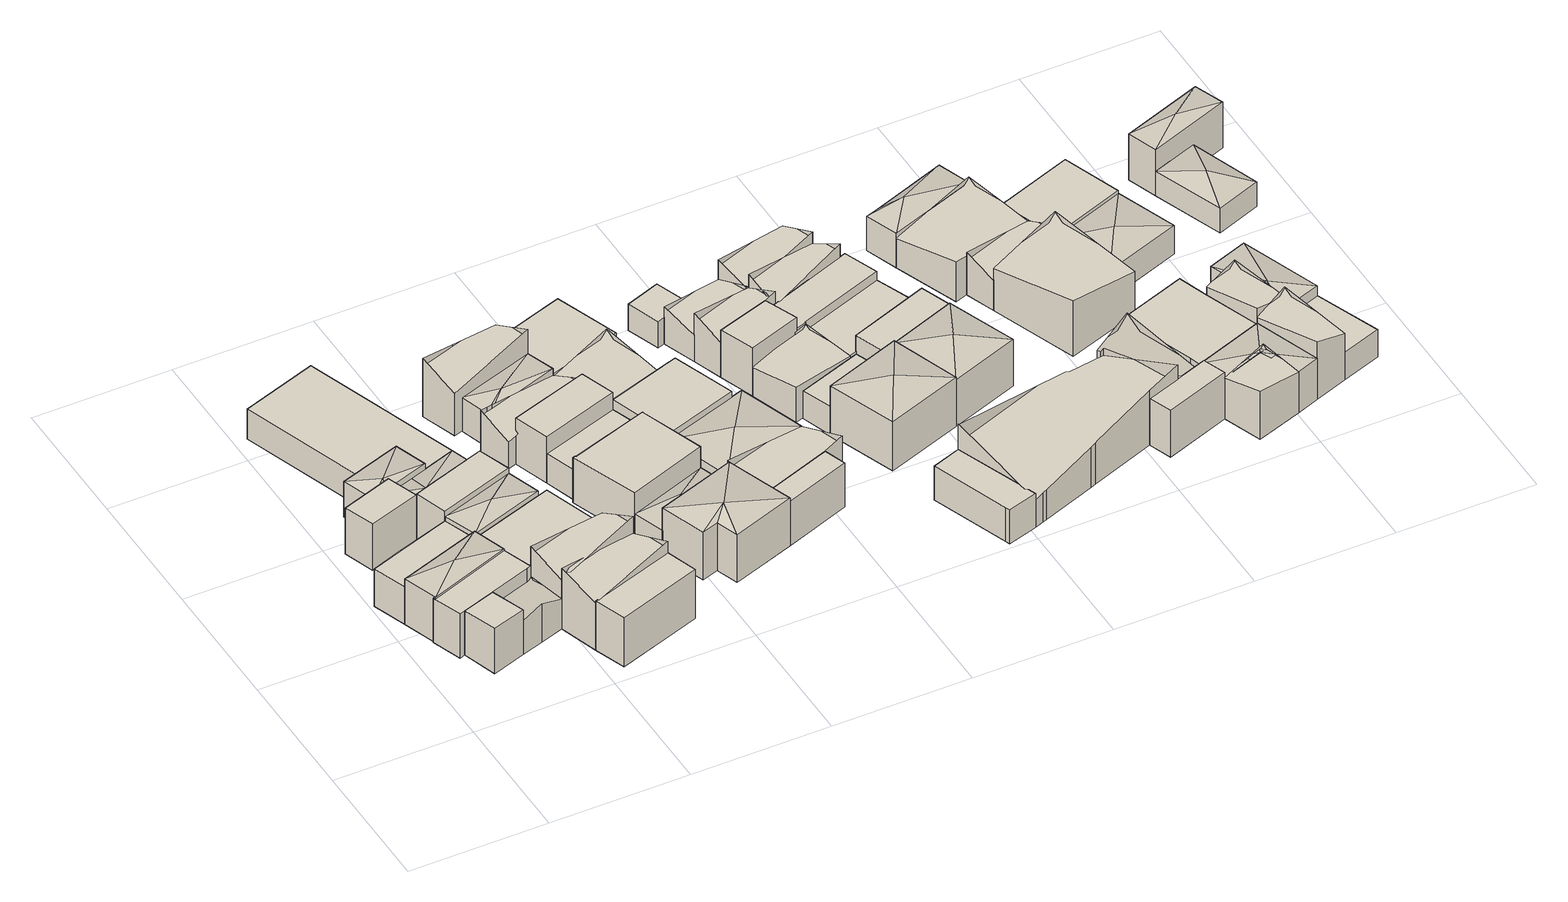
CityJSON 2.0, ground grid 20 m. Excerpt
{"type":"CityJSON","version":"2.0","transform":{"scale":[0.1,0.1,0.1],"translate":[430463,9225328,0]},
"CityObjects":{
"building1":{"type":"Building","attributes":{"Building Type":"Residential","Roof Shape":"shed","Roof Material":"Concrete Glazed Tile","Roof Material Code":1,"Roof Direction":"southwest","Building Height":7.16,"Roof Slope":16.4,"Footprint Area":27.3,"Solar PV Capacity Low":3.42,"Solar PV Capacity High":4.49,"Solar Annual Energy Low":4929,"Solar Annual Energy High":6496,"Suitable PV Area":20.41},"geometry":[{"type":"MultiSurface","lod":"2.2","boundaries":[[[0,1,2,3]],[[3,2,4,5]],[[2,1,6,4]],[[1,0,7,6]],[[0,3,5,7]],[[5,4,6,7]]]}]},
"building2":{"type":"Building","attributes":{"Building Type":"Residential","Roof Shape":"flat","Roof Material":"Concrete Glazed Tile","Roof Material Code":1,"Roof Direction":"southwest","Building Height":6.07,"Roof Slope":10.6,"Footprint Area":65.75,"Solar PV Capacity Low":8.23,"Solar PV Capacity High":10.81,"Solar Annual Energy Low":11871,"Solar Annual Energy High":15645,"Suitable PV Area":49.15},"geometry":[{"type":"MultiSurface","lod":"2.2","boundaries":[[[8,9,10,11,12]],[[12,11,13,14]],[[11,10,15,13]],[[10,9,16,15]],[[9,8,17,16]],[[8,12,14,17]],[[14,13,15,16,17]]]}]},
"building3":{"type":"Building","attributes":{"Building Type":"Residential","Roof Shape":"hip","Roof Material":"Concrete Glazed Tile","Roof Material Code":1,"Roof Direction":"southwest","Building Height":7.41,"Roof Slope":21,"Footprint Area":66.05,"Solar PV Capacity Low":8.27,"Solar PV Capacity High":10.86,"Solar Annual Energy Low":11926,"Solar Annual Energy High":15717,"Suitable PV Area":49.38},"geometry":[{"type":"MultiSurface","lod":"2.2","boundaries":[[[18,12,19,20]],[[20,19,21,22]],[[19,12,23,21]],[[12,18,24,23]],[[18,20,22,24]],[[22,21,25]],[[21,23,25]],[[23,24,25]],[[24,22,25]]]}]},
"building4":{"type":"Building","attributes":{"Building Type":"Residential","Roof Shape":"flat","Roof Material":"Concrete Glazed Tile","Roof Material Code":1,"Roof Direction":"southwest","Building Height":7.21,"Roof Slope":14.5,"Footprint Area":56.94,"Solar PV Capacity Low":7.13,"Solar PV Capacity High":9.36,"Solar Annual Energy Low":10279,"Solar Annual Energy High":13547,"Suitable PV Area":42.56},"geometry":[{"type":"MultiSurface","lod":"2.2","boundaries":[[[20,19,26,27,28,1,0,29,30]],[[30,29,31,32]],[[29,0,7,31]],[[0,1,6,7]],[[1,28,33,6]],[[28,27,34,33]],[[27,26,35,34]],[[26,19,36,35]],[[19,20,37,36]],[[20,30,32,37]],[[32,31,7,6,33,34,35,36,37]]]}]},
"building5":{"type":"Building","attributes":{"Building Type":"Residential","Roof Shape":"shed","Roof Material":"Concrete Glazed Tile","Roof Material Code":1,"Roof Direction":"southwest","Building Height":7.39,"Roof Slope":16.2,"Footprint Area":37.8,"Solar PV Capacity Low":4.73,"Solar PV Capacity High":6.22,"Solar Annual Energy Low":6825,"Solar Annual Energy High":8994,"Suitable PV Area":28.26},"geometry":[{"type":"MultiSurface","lod":"2.2","boundaries":[[[38,39,40,41]],[[41,40,42,43]],[[40,39,44,42]],[[39,38,45,44]],[[38,41,43,45]],[[43,42,44,45]]]}]},
"building6":{"type":"Building","attributes":{"Building Type":"Residential","Roof Shape":"gable","Roof Material":"Concrete Glazed Tile","Roof Material Code":1,"Roof Direction":"southwest","Building Height":4.88,"Roof Slope":26.5,"Footprint Area":36.74,"Solar PV Capacity Low":4.6,"Solar PV Capacity High":6.04,"Solar Annual Energy Low":6634,"Solar Annual Energy High":8743,"Suitable PV Area":27.47},"geometry":[{"type":"MultiSurface","lod":"2.2","boundaries":[[[46,30,0,3,47]],[[47,3,48,49]],[[3,0,50,48]],[[0,30,51,50]],[[30,46,52,51]],[[46,47,49,52]],[[49,48,50,51,52]]]}]},
"building7":{"type":"Building","attributes":{"Building Type":"Residential","Roof Shape":"hip","Roof Material":"Concrete Glazed Tile","Roof Material Code":1,"Roof Direction":"southwest","Building Height":5.84,"Roof Slope":25.1,"Footprint Area":47.34,"Solar PV Capacity Low":5.93,"Solar PV Capacity High":7.79,"Solar Annual Energy Low":8547,"Solar Annual Energy High":11264,"Suitable PV Area":35.39},"geometry":[{"type":"MultiSurface","lod":"2.2","boundaries":[[[53,54,55,56,38,57]],[[57,38,58,59]],[[38,56,60,58]],[[56,55,61,60]],[[55,54,62,61]],[[54,53,63,62]],[[53,57,59,63]],[[59,58,64]],[[58,60,64]],[[60,61,64]],[[61,62,64]],[[62,63,64]],[[63,59,64]]]}]},
"building8":{"type":"Building","attributes":{"Building Type":"Residential","Roof Shape":"flat","Roof Material":"Concrete Glazed Tile","Roof Material Code":1,"Roof Direction":"southwest","Building Height":4.93,"Roof Slope":6.1,"Footprint Area":246.96,"Solar PV Capacity Low":30.92,"Solar PV Capacity High":40.61,"Solar Annual Energy Low":44588,"Solar Annual Energy High":58763,"Suitable PV Area":184.61},"geometry":[{"type":"MultiSurface","lod":"2.2","boundaries":[[[65,66,53,57,67,68]],[[68,67,69,70]],[[67,57,71,69]],[[57,53,72,71]],[[53,66,73,72]],[[66,65,74,73]],[[65,68,70,74]],[[70,69,71,72,73,74]]]}]},
"building9":{"type":"Building","attributes":{"Building Type":"Residential","Roof Shape":"hip","Roof Material":"Concrete Glazed Tile","Roof Material Code":1,"Roof Direction":"southwest","Building Height":4.92,"Roof Slope":24,"Footprint Area":55.15,"Solar PV Capacity Low":6.91,"Solar PV Capacity High":9.07,"Solar Annual Energy Low":9957,"Solar Annual Energy High":13123,"Suitable PV Area":41.23},"geometry":[{"type":"MultiSurface","lod":"2.2","boundaries":[[[75,67,76,38,41,77]],[[77,41,78,79]],[[41,38,80,78]],[[38,76,81,80]],[[76,67,69,81]],[[67,75,82,69]],[[75,77,79,82]],[[79,78,83]],[[78,80,83]],[[80,81,83]],[[81,69,83]],[[69,82,83]],[[82,79,83]]]}]},
"building10":{"type":"Building","attributes":{"Building Type":"Residential","Roof Shape":"flat","Roof Material":"Concrete Glazed Tile","Roof Material Code":1,"Roof Direction":"southwest","Building Height":7.62,"Roof Slope":6.2,"Footprint Area":56.75,"Solar PV Capacity Low":7.11,"Solar PV Capacity High":9.33,"Solar Annual Energy Low":10246,"Solar Annual Energy High":13503,"Suitable PV Area":42.42},"geometry":[{"type":"MultiSurface","lod":"2.2","boundaries":[[[84,75,77,85,9]],[[9,85,86,87]],[[85,77,88,86]],[[77,75,89,88]],[[75,84,90,89]],[[84,9,87,90]],[[87,86,88,89,90]]]}]},
"building11":{"type":"Building","attributes":{"Building Type":"Residential","Roof Shape":"hip","Roof Material":"Concrete Glazed Tile","Roof Material Code":1,"Roof Direction":"southwest","Building Height":6.8,"Roof Slope":29.4,"Footprint Area":59.18,"Solar PV Capacity Low":7.41,"Solar PV Capacity High":9.73,"Solar Annual Energy Low":10684,"Solar Annual Energy High":14081,"Suitable PV Area":44.24},"geometry":[{"type":"MultiSurface","lod":"2.2","boundaries":[[[84,9,8,91]],[[91,8,92,93]],[[8,9,94,92]],[[9,84,95,94]],[[84,91,93,95]],[[93,92,96]],[[92,94,96]],[[94,95,96]],[[95,93,96]]]}]},
"building12":{"type":"Building","attributes":{"Building Type":"Residential","Roof Shape":"flat","Roof Material":"Concrete Glazed Tile","Roof Material Code":1,"Roof Direction":"southwest","Building Height":6.24,"Roof Slope":14.8,"Footprint Area":124.22,"Solar PV Capacity Low":15.55,"Solar PV Capacity High":20.43,"Solar Annual Energy Low":22427,"Solar Annual Energy High":29557,"Suitable PV Area":92.85},"geometry":[{"type":"MultiSurface","lod":"2.2","boundaries":[[[97,18,30,98]],[[98,30,99,100]],[[30,18,101,99]],[[18,97,102,101]],[[97,98,100,102]],[[100,99,101,102]]]}]},
"building13":{"type":"Building","attributes":{"Building Type":"Residential","Roof Shape":"gable","Roof Material":"Concrete Glazed Tile","Roof Material Code":1,"Roof Direction":"southwest","Building Height":7.96,"Roof Slope":33.3,"Footprint Area":69,"Solar PV Capacity Low":8.64,"Solar PV Capacity High":11.35,"Solar Annual Energy Low":12458,"Solar Annual Energy High":16419,"Suitable PV Area":51.58},"geometry":[{"type":"MultiSurface","lod":"2.2","boundaries":[[[98,30,46,103]],[[103,46,104,105]],[[46,30,106,104]],[[30,98,107,106]],[[98,103,105,107]],[[105,104,106,107]]]}]},
"building14":{"type":"Building","attributes":{"Building Type":"Residential","Roof Shape":"gable","Roof Material":"Concrete Glazed Tile","Roof Material Code":1,"Roof Direction":"southwest","Building Height":7.67,"Roof Slope":30,"Footprint Area":77.32,"Solar PV Capacity Low":9.68,"Solar PV Capacity High":12.72,"Solar Annual Energy Low":13960,"Solar Annual Energy High":18399,"Suitable PV Area":57.8},"geometry":[{"type":"MultiSurface","lod":"2.2","boundaries":[[[108,109,103,46]],[[46,103,110,111]],[[103,109,112,110]],[[109,108,113,112]],[[108,46,111,113]],[[111,110,112,113]]]}]},
"building15":{"type":"Building","attributes":{"Building Type":"Residential","Roof Shape":"flat","Roof Material":"Concrete Glazed Tile","Roof Material Code":1,"Roof Direction":"southwest","Building Height":7.97,"Roof Slope":12.8,"Footprint Area":62.21,"Solar PV Capacity Low":7.79,"Solar PV Capacity High":10.23,"Solar Annual Energy Low":11232,"Solar Annual Energy High":14803,"Suitable PV Area":46.5},"geometry":[{"type":"MultiSurface","lod":"2.2","boundaries":[[[109,108,114,115]],[[115,114,116,117]],[[114,108,118,116]],[[108,109,119,118]],[[109,115,117,119]],[[117,116,118,119]]]}]},
"building16":{"type":"Building","attributes":{"Building Type":"Residential","Roof Shape":"gable","Roof Material":"Concrete Glazed Tile","Roof Material Code":1,"Roof Direction":"southwest","Building Height":6.94,"Roof Slope":33.8,"Footprint Area":73.12,"Solar PV Capacity Low":9.16,"Solar PV Capacity High":12.03,"Solar Annual Energy Low":13202,"Solar Annual Energy High":17399,"Suitable PV Area":54.66},"geometry":[{"type":"MultiSurface","lod":"2.2","boundaries":[[[120,121,122,123,124]],[[124,123,125,126]],[[123,122,127,125]],[[122,121,128,127]],[[121,120,129,128]],[[120,124,126,129]],[[126,125,127,128,129]]]}]},
"building17":{"type":"Building","attributes":{"Building Type":"Residential","Roof Shape":"gable","Roof Material":"Concrete Glazed Tile","Roof Material Code":1,"Roof Direction":"southwest","Building Height":4.44,"Roof Slope":31.2,"Footprint Area":64.59,"Solar PV Capacity Low":8.09,"Solar PV Capacity High":10.62,"Solar Annual Energy Low":11662,"Solar Annual Energy High":15369,"Suitable PV Area":48.28},"geometry":[{"type":"MultiSurface","lod":"2.2","boundaries":[[[130,131,132,133,134,135]],[[135,134,136,137]],[[134,133,138,136]],[[133,132,139,138]],[[132,131,140,139]],[[131,130,141,140]],[[130,135,137,141]],[[137,136,138,139,140,141]]]}]},
"building18":{"type":"Building","attributes":{"Building Type":"Residential","Roof Shape":"hip","Roof Material":"Concrete Glazed Tile","Roof Material Code":1,"Roof Direction":"southwest","Building Height":5.54,"Roof Slope":21.7,"Footprint Area":52.37,"Solar PV Capacity Low":6.56,"Solar PV Capacity High":8.61,"Solar Annual Energy Low":9454,"Solar Annual Energy High":12460,"Suitable PV Area":39.14},"geometry":[{"type":"MultiSurface","lod":"2.2","boundaries":[[[130,120,142,132,131]],[[131,132,143,144]],[[132,142,145,143]],[[142,120,146,145]],[[120,130,147,146]],[[130,131,144,147]],[[144,143,148]],[[143,145,148]],[[145,146,148]],[[146,147,148]],[[147,144,148]]]}]},
"building19":{"type":"Building","attributes":{"Building Type":"Residential","Roof Shape":"flat","Roof Material":"Concrete Glazed Tile","Roof Material Code":1,"Roof Direction":"southwest","Building Height":7.5,"Roof Slope":14.6,"Footprint Area":64.14,"Solar PV Capacity Low":8.03,"Solar PV Capacity High":10.55,"Solar Annual Energy Low":11579,"Solar Annual Energy High":15261,"Suitable PV Area":47.94},"geometry":[{"type":"MultiSurface","lod":"2.2","boundaries":[[[135,149,150,151]],[[151,150,152,153]],[[150,149,154,152]],[[149,135,155,154]],[[135,151,153,155]],[[153,152,154,155]]]}]},
"building20":{"type":"Building","attributes":{"Building Type":"Residential","Roof Shape":"shed","Roof Material":"Concrete Glazed Tile","Roof Material Code":1,"Roof Direction":"southwest","Building Height":7.3,"Roof Slope":10.1,"Footprint Area":126.06,"Solar PV Capacity Low":15.78,"Solar PV Capacity High":20.73,"Solar Annual Energy Low":22760,"Solar Annual Energy High":29995,"Suitable PV Area":94.23},"geometry":[{"type":"MultiSurface","lod":"2.2","boundaries":[[[156,157,158,159,160,161,162]],[[162,161,163,164]],[[161,160,165,163]],[[160,159,166,165]],[[159,158,167,166]],[[158,157,168,167]],[[157,156,169,168]],[[156,162,164,169]],[[164,163,165,166,167,168,169]]]}]},
"building21":{"type":"Building","attributes":{"Building Type":"Residential","Roof Shape":"shed","Roof Material":"Concrete Glazed Tile","Roof Material Code":1,"Roof Direction":"southwest","Building Height":4.68,"Roof Slope":11.5,"Footprint Area":61.66,"Solar PV Capacity Low":7.72,"Solar PV Capacity High":10.14,"Solar Annual Energy Low":11132,"Solar Annual Energy High":14671,"Suitable PV Area":46.09},"geometry":[{"type":"MultiSurface","lod":"2.2","boundaries":[[[151,150,160,159]],[[159,160,170,171]],[[160,150,172,170]],[[150,151,173,172]],[[151,159,171,173]],[[171,170,172,173]]]}]},
"building22":{"type":"Building","attributes":{"Building Type":"Residential","Roof Shape":"hip","Roof Material":"Concrete Glazed Tile","Roof Material Code":1,"Roof Direction":"southwest","Building Height":4.15,"Roof Slope":24.7,"Footprint Area":58.76,"Solar PV Capacity Low":7.36,"Solar PV Capacity High":9.66,"Solar Annual Energy Low":10609,"Solar Annual Energy High":13982,"Suitable PV Area":43.92},"geometry":[{"type":"MultiSurface","lod":"2.2","boundaries":[[[157,156,174,175]],[[175,174,176,177]],[[174,156,178,176]],[[156,157,179,178]],[[157,175,177,179]],[[177,176,180]],[[176,178,180]],[[178,179,180]],[[179,177,180]]]}]},
"building23":{"type":"Building","attributes":{"Building Type":"Residential","Roof Shape":"hip","Roof Material":"Concrete Glazed Tile","Roof Material Code":1,"Roof Direction":"southwest","Building Height":7.79,"Roof Slope":27,"Footprint Area":118.81,"Solar PV Capacity Low":14.88,"Solar PV Capacity High":19.54,"Solar Annual Energy Low":21450,"Solar Annual Energy High":28269,"Suitable PV Area":88.81},"geometry":[{"type":"MultiSurface","lod":"2.2","boundaries":[[[175,174,181,182,183,184]],[[184,183,185,186]],[[183,182,187,185]],[[182,181,188,187]],[[181,174,189,188]],[[174,175,190,189]],[[175,184,186,190]],[[186,185,191]],[[185,187,191]],[[187,188,191]],[[188,189,191]],[[189,190,191]],[[190,186,191]]]}]},
"building24":{"type":"Building","attributes":{"Building Type":"Residential","Roof Shape":"gable","Roof Material":"Concrete Glazed Tile","Roof Material Code":1,"Roof Direction":"southwest","Building Height":4.11,"Roof Slope":34.5,"Footprint Area":98.77,"Solar PV Capacity Low":12.37,"Solar PV Capacity High":16.24,"Solar Annual Energy Low":17833,"Solar Annual Energy High":23502,"Suitable PV Area":73.83},"geometry":[{"type":"MultiSurface","lod":"2.2","boundaries":[[[192,130,151,193]],[[193,151,194,195]],[[151,130,196,194]],[[130,192,197,196]],[[192,193,195,197]],[[195,194,196,197]]]}]},
"building25":{"type":"Building","attributes":{"Building Type":"Residential","Roof Shape":"shed","Roof Material":"Concrete Glazed Tile","Roof Material Code":1,"Roof Direction":"southwest","Building Height":4.29,"Roof Slope":13.7,"Footprint Area":112.34,"Solar PV Capacity Low":14.07,"Solar PV Capacity High":18.47,"Solar Annual Energy Low":20282,"Solar Annual Energy High":26730,"Suitable PV Area":83.97},"geometry":[{"type":"MultiSurface","lod":"2.2","boundaries":[[[198,121,130,199]],[[199,130,200,201]],[[130,121,202,200]],[[121,198,203,202]],[[198,199,201,203]],[[201,200,202,203]]]}]},
"building26":{"type":"Building","attributes":{"Building Type":"Residential","Roof Shape":"flat","Roof Material":"Concrete Glazed Tile","Roof Material Code":1,"Roof Direction":"southwest","Building Height":6.25,"Roof Slope":12.5,"Footprint Area":109.88,"Solar PV Capacity Low":13.76,"Solar PV Capacity High":18.07,"Solar Annual Energy Low":19837,"Solar Annual Energy High":26144,"Suitable PV Area":82.13},"geometry":[{"type":"MultiSurface","lod":"2.2","boundaries":[[[204,205,193,151,159,158,206]],[[206,158,207,208]],[[158,159,209,207]],[[159,151,210,209]],[[151,193,211,210]],[[193,205,212,211]],[[205,204,213,212]],[[204,206,208,213]],[[208,207,209,210,211,212,213]]]}]},
"building27":{"type":"Building","attributes":{"Building Type":"Residential","Roof Shape":"flat","Roof Material":"Concrete Glazed Tile","Roof Material Code":1,"Roof Direction":"southwest","Building Height":7.21,"Roof Slope":7.3,"Footprint Area":34.35,"Solar PV Capacity Low":4.3,"Solar PV Capacity High":5.65,"Solar Annual Energy Low":6201,"Solar Annual Energy High":8173,"Suitable PV Area":25.68},"geometry":[{"type":"MultiSurface","lod":"2.2","boundaries":[[[214,215,184,216]],[[216,184,217,218]],[[184,215,219,217]],[[215,214,220,219]],[[214,216,218,220]],[[218,217,219,220]]]}]},
"building28":{"type":"Building","attributes":{"Building Type":"Residential","Roof Shape":"hip","Roof Material":"Clay Tile Shingle","Roof Material Code":3,"Roof Direction":"southwest","Building Height":5.36,"Roof Slope":21,"Footprint Area":136.58,"Solar PV Capacity Low":17.1,"Solar PV Capacity High":22.46,"Solar Annual Energy Low":24658,"Solar Annual Energy High":32497,"Suitable PV Area":102.09},"geometry":[{"type":"MultiSurface","lod":"2.2","boundaries":[[[221,206,222,223]],[[223,222,224,225]],[[222,206,226,224]],[[206,221,227,226]],[[221,223,225,227]],[[225,224,228]],[[224,226,228]],[[226,227,228]],[[227,225,228]]]}]},
"building29":{"type":"Building","attributes":{"Building Type":"Residential","Roof Shape":"gable","Roof Material":"Concrete Glazed Tile","Roof Material Code":1,"Roof Direction":"southwest","Building Height":5.35,"Roof Slope":34.1,"Footprint Area":93.32,"Solar PV Capacity Low":11.68,"Solar PV Capacity High":15.35,"Solar Annual Energy Low":16848,"Solar Annual Energy High":22204,"Suitable PV Area":69.75},"geometry":[{"type":"MultiSurface","lod":"2.2","boundaries":[[[223,222,229,230]],[[230,229,231,232]],[[229,222,233,231]],[[222,223,234,233]],[[223,230,232,234]],[[232,231,233,234]]]}]},
"building30":{"type":"Building","attributes":{"Building Type":"Residential","Roof Shape":"flat","Roof Material":"Concrete Glazed Tile","Roof Material Code":1,"Roof Direction":"southwest","Building Height":4.28,"Roof Slope":8,"Footprint Area":27.09,"Solar PV Capacity Low":3.39,"Solar PV Capacity High":4.46,"Solar Annual Energy Low":4891,"Solar Annual Energy High":6446,"Suitable PV Area":20.25},"geometry":[{"type":"MultiSurface","lod":"2.2","boundaries":[[[235,236,237,238,239]],[[239,238,240,241]],[[238,237,242,240]],[[237,236,243,242]],[[236,235,244,243]],[[235,239,241,244]],[[241,240,242,243,244]]]}]},
"building31":{"type":"Building","attributes":{"Building Type":"Residential","Roof Shape":"shed","Roof Material":"Concrete Glazed Tile","Roof Material Code":1,"Roof Direction":"southwest","Building Height":7.62,"Roof Slope":18.6,"Footprint Area":43.68,"Solar PV Capacity Low":5.47,"Solar PV Capacity High":7.18,"Solar Annual Energy Low":7887,"Solar Annual Energy High":10394,"Suitable PV Area":32.65},"geometry":[{"type":"MultiSurface","lod":"2.2","boundaries":[[[245,246,247,248]],[[248,247,249,250]],[[247,246,251,249]],[[246,245,252,251]],[[245,248,250,252]],[[250,249,251,252]]]}]},
"building32":{"type":"Building","attributes":{"Building Type":"Residential","Roof Shape":"gable","Roof Material":"Concrete Glazed Tile","Roof Material Code":1,"Roof Direction":"southwest","Building Height":4.31,"Roof Slope":29.2,"Footprint Area":51.23,"Solar PV Capacity Low":6.41,"Solar PV Capacity High":8.43,"Solar Annual Energy Low":9250,"Solar Annual Energy High":12191,"Suitable PV Area":38.3},"geometry":[{"type":"MultiSurface","lod":"2.2","boundaries":[[[253,254,238,255]],[[255,238,256,257]],[[238,254,258,256]],[[254,253,259,258]],[[253,255,257,259]],[[257,256,258,259]]]}]},
"building33":{"type":"Building","attributes":{"Building Type":"Residential","Roof Shape":"flat","Roof Material":"Concrete Glazed Tile","Roof Material Code":1,"Roof Direction":"southwest","Building Height":5.51,"Roof Slope":12.6,"Footprint Area":58.36,"Solar PV Capacity Low":7.31,"Solar PV Capacity High":9.6,"Solar Annual Energy Low":10536,"Solar Annual Energy High":13886,"Suitable PV Area":43.62},"geometry":[{"type":"MultiSurface","lod":"2.2","boundaries":[[[260,261,262,263,264]],[[264,263,265,266]],[[263,262,267,265]],[[262,261,268,267]],[[261,260,269,268]],[[260,264,266,269]],[[266,265,267,268,269]]]}]},
"building34":{"type":"Building","attributes":{"Building Type":"Residential","Roof Shape":"gable","Roof Material":"Concrete Glazed Tile","Roof Material Code":1,"Roof Direction":"southwest","Building Height":5.71,"Roof Slope":34.1,"Footprint Area":46.21,"Solar PV Capacity Low":5.79,"Solar PV Capacity High":7.6,"Solar Annual Energy Low":8342,"Solar Annual Energy High":10994,"Suitable PV Area":34.54},"geometry":[{"type":"MultiSurface","lod":"2.2","boundaries":[[[270,271,253,255,247]],[[247,255,272,273]],[[255,253,274,272]],[[253,271,275,274]],[[271,276,275]],[[271,270,277,276]],[[270,247,273,277]],[[273,272,274,275,276,277]]]}]},
"building35":{"type":"Building","attributes":{"Building Type":"Residential","Roof Shape":"gable","Roof Material":"Concrete Glazed Tile","Roof Material Code":1,"Roof Direction":"southwest","Building Height":4.69,"Roof Slope":27.9,"Footprint Area":73.91,"Solar PV Capacity Low":9.25,"Solar PV Capacity High":12.15,"Solar Annual Energy Low":13344,"Solar Annual Energy High":17587,"Suitable PV Area":55.25},"geometry":[{"type":"MultiSurface","lod":"2.2","boundaries":[[[278,279,248,280]],[[280,248,281,282]],[[248,279,283,281]],[[279,278,284,283]],[[278,280,282,284]],[[282,281,283,284]]]}]},
"building36":{"type":"Building","attributes":{"Building Type":"Residential","Roof Shape":"shed","Roof Material":"Concrete Glazed Tile","Roof Material Code":1,"Roof Direction":"southwest","Building Height":4.44,"Roof Slope":12,"Footprint Area":46.03,"Solar PV Capacity Low":5.76,"Solar PV Capacity High":7.57,"Solar Annual Energy Low":8310,"Solar Annual Energy High":10952,"Suitable PV Area":34.4},"geometry":[{"type":"MultiSurface","lod":"2.2","boundaries":[[[285,286,287,288]],[[288,287,289,290]],[[287,286,291,289]],[[286,285,292,291]],[[285,288,290,292]],[[290,289,291,292]]]}]},
"building37":{"type":"Building","attributes":{"Building Type":"Residential","Roof Shape":"hip","Roof Material":"Concrete Glazed Tile","Roof Material Code":1,"Roof Direction":"southwest","Building Height":8,"Roof Slope":21.1,"Footprint Area":125.15,"Solar PV Capacity Low":15.67,"Solar PV Capacity High":20.58,"Solar Annual Energy Low":22595,"Solar Annual Energy High":29778,"Suitable PV Area":93.55},"geometry":[{"type":"MultiSurface","lod":"2.2","boundaries":[[[293,288,294,295]],[[295,294,296,297]],[[294,288,298,296]],[[288,293,299,298]],[[293,295,297,299]],[[297,296,300]],[[296,298,300]],[[298,299,300]],[[299,297,300]]]}]},
"building38":{"type":"Building","attributes":{"Building Type":"Residential","Roof Shape":"gable","Roof Material":"Concrete Glazed Tile","Roof Material Code":1,"Roof Direction":"southwest","Building Height":5.54,"Roof Slope":26.1,"Footprint Area":61.79,"Solar PV Capacity Low":7.74,"Solar PV Capacity High":10.16,"Solar Annual Energy Low":11155,"Solar Annual Energy High":14702,"Suitable PV Area":46.19},"geometry":[{"type":"MultiSurface","lod":"2.2","boundaries":[[[301,302,303,253]],[[253,303,304,305]],[[303,302,306,304]],[[302,301,307,306]],[[301,253,305,307]],[[305,304,306,307]]]}]},
"building39":{"type":"Building","attributes":{"Building Type":"Residential","Roof Shape":"shed","Roof Material":"Concrete Glazed Tile","Roof Material Code":1,"Roof Direction":"southwest","Building Height":5.78,"Roof Slope":11.1,"Footprint Area":80.4,"Solar PV Capacity Low":10.07,"Solar PV Capacity High":13.22,"Solar Annual Energy Low":14516,"Solar Annual Energy High":19131,"Suitable PV Area":60.1},"geometry":[{"type":"MultiSurface","lod":"2.2","boundaries":[[[279,308,309,310,246,245]],[[245,246,311,312]],[[246,310,313,311]],[[310,309,314,313]],[[309,308,315,314]],[[308,279,316,315]],[[279,245,312,316]],[[312,311,313,314,315,316]]]}]},
"building40":{"type":"Building","attributes":{"Building Type":"Residential","Roof Shape":"gable","Roof Material":"Concrete Glazed Tile","Roof Material Code":1,"Roof Direction":"southwest","Building Height":5.53,"Roof Slope":33.5,"Footprint Area":54.97,"Solar PV Capacity Low":6.88,"Solar PV Capacity High":9.04,"Solar Annual Energy Low":9925,"Solar Annual Energy High":13080,"Suitable PV Area":41.09},"geometry":[{"type":"MultiSurface","lod":"2.2","boundaries":[[[317,301,271,270]],[[270,271,318,319]],[[271,301,320,318]],[[301,317,321,320]],[[317,270,319,321]],[[319,318,320,321]]]}]},
"building41":{"type":"Building","attributes":{"Building Type":"Residential","Roof Shape":"shed","Roof Material":"Asbestos Sheet","Roof Material Code":4,"Roof Direction":"southwest","Building Height":4.53,"Roof Slope":14.7,"Footprint Area":102.4,"Solar PV Capacity Low":12.82,"Solar PV Capacity High":16.84,"Solar Annual Energy Low":18488,"Solar Annual Energy High":24365,"Suitable PV Area":76.54},"geometry":[{"type":"MultiSurface","lod":"2.2","boundaries":[[[286,322,323,309,308,278]],[[278,308,324,325]],[[308,309,326,324]],[[309,323,327,326]],[[323,322,328,327]],[[322,286,329,328]],[[286,278,325,329]],[[325,324,326,327,328,329]]]}]},
"building42":{"type":"Building","attributes":{"Building Type":"Residential","Roof Shape":"flat","Roof Material":"Clay Tile Shingle","Roof Material Code":3,"Roof Direction":"southwest","Building Height":7.41,"Roof Slope":12.3,"Footprint Area":58.23,"Solar PV Capacity Low":7.29,"Solar PV Capacity High":9.58,"Solar Annual Energy Low":10514,"Solar Annual Energy High":13856,"Suitable PV Area":43.53},"geometry":[{"type":"MultiSurface","lod":"2.2","boundaries":[[[330,323,322,285]],[[285,322,331,332]],[[322,323,333,331]],[[323,330,334,333]],[[330,285,332,334]],[[332,331,333,334]]]}]},
"building43":{"type":"Building","attributes":{"Building Type":"Residential","Roof Shape":"hip","Roof Material":"Concrete Glazed Tile","Roof Material Code":1,"Roof Direction":"southwest","Building Height":7.62,"Roof Slope":21.8,"Footprint Area":111.92,"Solar PV Capacity Low":14.01,"Solar PV Capacity High":18.41,"Solar Annual Energy Low":20207,"Solar Annual Energy High":26631,"Suitable PV Area":83.66},"geometry":[{"type":"MultiSurface","lod":"2.2","boundaries":[[[330,293,295,335]],[[335,295,336,337]],[[295,293,338,336]],[[293,330,339,338]],[[330,335,337,339]],[[337,336,340]],[[336,338,340]],[[338,339,340]],[[339,337,340]]]}]},
"building44":{"type":"Building","attributes":{"Building Type":"Residential","Roof Shape":"gable","Roof Material":"Concrete Glazed Tile","Roof Material Code":1,"Roof Direction":"southwest","Building Height":4.49,"Roof Slope":33.3,"Footprint Area":342.04,"Solar PV Capacity Low":42.83,"Solar PV Capacity High":56.25,"Solar Annual Energy Low":61754,"Solar Annual Energy High":81386,"Suitable PV Area":255.68},"geometry":[{"type":"MultiSurface","lod":"2.2","boundaries":[[[341,342,343,261,260,344,345,346,347,348,349]],[[349,348,350,351]],[[348,347,352,350]],[[347,346,353,352]],[[346,345,354,353]],[[345,344,355,354]],[[344,260,356,355]],[[260,261,357,356]],[[261,358,357]],[[261,343,359,358]],[[343,342,360,359]],[[342,341,361,360]],[[341,349,351,361]],[[351,350,352,353,354,355,356,357,358,359,360,361]]]}]},
"building45":{"type":"Building","attributes":{"Building Type":"Residential","Roof Shape":"flat","Roof Material":"Concrete Glazed Tile","Roof Material Code":1,"Roof Direction":"southwest","Building Height":7.61,"Roof Slope":8.9,"Footprint Area":35.24,"Solar PV Capacity Low":4.41,"Solar PV Capacity High":5.8,"Solar Annual Energy Low":6362,"Solar Annual Energy High":8385,"Suitable PV Area":26.34},"geometry":[{"type":"MultiSurface","lod":"2.2","boundaries":[[[348,362,363,364]],[[364,363,365,366]],[[363,362,367,365]],[[362,348,368,367]],[[348,364,366,368]],[[366,365,367,368]]]}]},
"building46":{"type":"Building","attributes":{"Building Type":"Residential","Roof Shape":"gable","Roof Material":"Concrete Glazed Tile","Roof Material Code":1,"Roof Direction":"southwest","Building Height":5.32,"Roof Slope":33.4,"Footprint Area":65.85,"Solar PV Capacity Low":8.24,"Solar PV Capacity High":10.83,"Solar Annual Energy Low":11889,"Solar Annual Energy High":15668,"Suitable PV Area":49.22},"geometry":[{"type":"MultiSurface","lod":"2.2","boundaries":[[[369,370,341,349,364,371]],[[371,364,372,373]],[[364,349,374,372]],[[349,341,375,374]],[[341,370,376,375]],[[370,369,377,376]],[[369,371,373,377]],[[373,372,374,375,376,377]]]}]},
"building47":{"type":"Building","attributes":{"Building Type":"Residential","Roof Shape":"hip","Roof Material":"Concrete Glazed Tile","Roof Material Code":1,"Roof Direction":"southwest","Building Height":5.59,"Roof Slope":28.1,"Footprint Area":67.11,"Solar PV Capacity Low":8.4,"Solar PV Capacity High":11.04,"Solar Annual Energy Low":12116,"Solar Annual Energy High":15968,"Suitable PV Area":50.16},"geometry":[{"type":"MultiSurface","lod":"2.2","boundaries":[[[378,379,380,381,382]],[[382,381,383,384]],[[381,380,385,383]],[[380,379,386,385]],[[379,378,387,386]],[[378,382,384,387]],[[384,383,388]],[[383,385,388]],[[385,386,388]],[[386,387,388]],[[387,384,388]]]}]},
"building48":{"type":"Building","attributes":{"Building Type":"Residential","Roof Shape":"gable","Roof Material":"Concrete Glazed Tile","Roof Material Code":1,"Roof Direction":"southwest","Building Height":4.79,"Roof Slope":32.9,"Footprint Area":134.65,"Solar PV Capacity Low":16.86,"Solar PV Capacity High":22.14,"Solar Annual Energy Low":24310,"Solar Annual Energy High":32038,"Suitable PV Area":100.65},"geometry":[{"type":"MultiSurface","lod":"2.2","boundaries":[[[389,390,378,382,391]],[[391,382,392,393]],[[382,378,394,392]],[[378,390,395,394]],[[390,389,396,395]],[[389,391,393,396]],[[393,392,394,395,396]]]}]},
"building49":{"type":"Building","attributes":{"Building Type":"Residential","Roof Shape":"gable","Roof Material":"Concrete Glazed Tile","Roof Material Code":1,"Roof Direction":"southwest","Building Height":4.95,"Roof Slope":29.1,"Footprint Area":52.58,"Solar PV Capacity Low":6.58,"Solar PV Capacity High":8.65,"Solar Annual Energy Low":9492,"Solar Annual Energy High":12510,"Suitable PV Area":39.3},"geometry":[{"type":"MultiSurface","lod":"2.2","boundaries":[[[397,398,389,399]],[[399,389,400,401]],[[389,398,402,400]],[[398,397,403,402]],[[397,404,403]],[[397,399,401,404]],[[401,400,402,403,404]]]}]},
"building50":{"type":"Building","attributes":{"Building Type":"Residential","Roof Shape":"gable","Roof Material":"Concrete Glazed Tile","Roof Material Code":1,"Roof Direction":"southwest","Building Height":6.88,"Roof Slope":28.4,"Footprint Area":153.1,"Solar PV Capacity Low":19.17,"Solar PV Capacity High":25.18,"Solar Annual Energy Low":27640,"Solar Annual Energy High":36428,"Suitable PV Area":114.44},"geometry":[{"type":"MultiSurface","lod":"2.2","boundaries":[[[398,397,405,406]],[[406,405,407,408]],[[405,397,409,407]],[[397,398,410,409]],[[398,406,408,410]],[[408,407,409,410]]]}]},
"building51":{"type":"Building","attributes":{"Building Type":"Residential","Roof Shape":"gable","Roof Material":"Concrete Glazed Tile","Roof Material Code":1,"Roof Direction":"southwest","Building Height":6.73,"Roof Slope":32.3,"Footprint Area":42.51,"Solar PV Capacity Low":5.32,"Solar PV Capacity High":6.99,"Solar Annual Energy Low":7675,"Solar Annual Energy High":10115,"Suitable PV Area":31.78},"geometry":[{"type":"MultiSurface","lod":"2.2","boundaries":[[[411,363,412,413]],[[413,412,414,415]],[[412,363,416,414]],[[363,411,417,416]],[[411,413,415,417]],[[415,414,416,417]]]}]},
"building52":{"type":"Building","attributes":{"Building Type":"Residential","Roof Shape":"flat","Roof Material":"Concrete Glazed Tile","Roof Material Code":1,"Roof Direction":"southwest","Building Height":6.49,"Roof Slope":9.3,"Footprint Area":139.55,"Solar PV Capacity Low":17.47,"Solar PV Capacity High":22.95,"Solar Annual Energy Low":25194,"Solar Annual Energy High":33204,"Suitable PV Area":104.31},"geometry":[{"type":"MultiSurface","lod":"2.2","boundaries":[[[418,371,419,420,421,422,421,423,424]],[[424,423,425,426]],[[423,421,427,425]],[[421,422,428,427]],[[421,420,429,427]],[[420,419,430,429]],[[419,371,431,430]],[[371,418,432,431]],[[418,424,426,432]],[[426,425,427,428,427,429,430,431,432]]]}]},
"building53":{"type":"Building","attributes":{"Building Type":"Residential","Roof Shape":"hip","Roof Material":"Concrete Glazed Tile","Roof Material Code":1,"Roof Direction":"southwest","Building Height":6.75,"Roof Slope":20.4,"Footprint Area":65.11,"Solar PV Capacity Low":8.15,"Solar PV Capacity High":10.71,"Solar Annual Energy Low":11755,"Solar Annual Energy High":15492,"Suitable PV Area":48.67},"geometry":[{"type":"MultiSurface","lod":"2.2","boundaries":[[[420,363,411,413,433,421]],[[421,433,434,435]],[[433,413,415,434]],[[413,411,436,415]],[[411,363,416,436]],[[363,420,437,416]],[[420,421,435,437]],[[435,434,438]],[[434,415,438]],[[415,436,438]],[[436,416,438]],[[416,437,438]],[[437,435,438]]]}]},
"building54":{"type":"Building","attributes":{"Building Type":"Residential","Roof Shape":"flat","Roof Material":"Concrete Glazed Tile","Roof Material Code":1,"Roof Direction":"southwest","Building Height":5.11,"Roof Slope":5.2,"Footprint Area":106.36,"Solar PV Capacity Low":13.32,"Solar PV Capacity High":17.49,"Solar Annual Energy Low":19202,"Solar Annual Energy High":25306,"Suitable PV Area":79.5},"geometry":[{"type":"MultiSurface","lod":"2.2","boundaries":[[[439,390,398,440]],[[440,398,441,442]],[[398,390,443,441]],[[390,439,444,443]],[[439,440,442,444]],[[442,441,443,444]]]}]},
"building55":{"type":"Building","attributes":{"Building Type":"Residential","Roof Shape":"hip","Roof Material":"Concrete Glazed Tile","Roof Material Code":1,"Roof Direction":"southwest","Building Height":4.65,"Roof Slope":20.7,"Footprint Area":110.26,"Solar PV Capacity Low":13.81,"Solar PV Capacity High":18.13,"Solar Annual Energy Low":19908,"Solar Annual Energy High":26237,"Suitable PV Area":82.42},"geometry":[{"type":"MultiSurface","lod":"2.2","boundaries":[[[440,398,445,446]],[[446,445,447,448]],[[445,398,449,447]],[[398,440,450,449]],[[440,446,448,450]],[[448,447,451]],[[447,449,451]],[[449,450,451]],[[450,448,451]]]}]},
"building56":{"type":"Building","attributes":{"Building Type":"Residential","Roof Shape":"gable","Roof Material":"Concrete Glazed Tile","Roof Material Code":1,"Roof Direction":"southwest","Building Height":7.8,"Roof Slope":26,"Footprint Area":42.7,"Solar PV Capacity Low":5.35,"Solar PV Capacity High":7.02,"Solar Annual Energy Low":7709,"Solar Annual Energy High":10160,"Suitable PV Area":31.92},"geometry":[{"type":"MultiSurface","lod":"2.2","boundaries":[[[421,452,453,454,423]],[[423,454,455,456]],[[454,453,457,455]],[[453,458,457]],[[453,452,459,458]],[[452,421,460,459]],[[421,423,456,460]],[[455,457,458,459,460,456]]]}]},
"building57":{"type":"Building","attributes":{"Building Type":"Residential","Roof Shape":"gable","Roof Material":"Concrete Glazed Tile","Roof Material Code":1,"Roof Direction":"southwest","Building Height":7.59,"Roof Slope":31.1,"Footprint Area":51.33,"Solar PV Capacity Low":6.43,"Solar PV Capacity High":8.44,"Solar Annual Energy Low":9268,"Solar Annual Energy High":12214,"Suitable PV Area":38.37},"geometry":[{"type":"MultiSurface","lod":"2.2","boundaries":[[[421,433,461,452]],[[452,461,462,463]],[[461,433,464,462]],[[433,421,465,464]],[[421,452,463,465]],[[463,462,464,465]]]}]},
"building58":{"type":"Building","attributes":{"Building Type":"Residential","Roof Shape":"hip","Roof Material":"Concrete Glazed Tile","Roof Material Code":1,"Roof Direction":"southwest","Building Height":5.88,"Roof Slope":27,"Footprint Area":75.82,"Solar PV Capacity Low":9.49,"Solar PV Capacity High":12.47,"Solar Annual Energy Low":13688,"Solar Annual Energy High":18040,"Suitable PV Area":56.67},"geometry":[{"type":"MultiSurface","lod":"2.2","boundaries":[[[466,453,452,467,468,469]],[[469,468,470,471]],[[468,467,472,470]],[[467,452,473,472]],[[452,453,474,473]],[[453,466,475,474]],[[466,469,471,475]],[[471,470,476]],[[470,472,476]],[[472,473,476]],[[473,474,476]],[[474,475,476]],[[475,471,476]]]}]},
"building59":{"type":"Building","attributes":{"Building Type":"Residential","Roof Shape":"shed","Roof Material":"Concrete Glazed Tile","Roof Material Code":1,"Roof Direction":"southwest","Building Height":4.3,"Roof Slope":11.9,"Footprint Area":61.54,"Solar PV Capacity Low":7.71,"Solar PV Capacity High":10.12,"Solar Annual Energy Low":11111,"Solar Annual Energy High":14644,"Suitable PV Area":46},"geometry":[{"type":"MultiSurface","lod":"2.2","boundaries":[[[467,452,461,477]],[[477,461,478,479]],[[461,452,480,478]],[[452,467,481,480]],[[467,477,479,481]],[[479,478,480,481]]]}]},
"building60":{"type":"Building","attributes":{"Building Type":"Residential","Roof Shape":"hip","Roof Material":"Concrete Glazed Tile","Roof Material Code":1,"Roof Direction":"southwest","Building Height":4.04,"Roof Slope":27.2,"Footprint Area":75.35,"Solar PV Capacity Low":9.43,"Solar PV Capacity High":12.39,"Solar Annual Energy Low":13605,"Solar Annual Energy High":17930,"Suitable PV Area":56.33},"geometry":[{"type":"MultiSurface","lod":"2.2","boundaries":[[[482,483,484,485]],[[485,484,486,487]],[[484,483,488,486]],[[483,482,489,488]],[[482,485,487,489]],[[487,486,490]],[[486,488,490]],[[488,489,490]],[[489,487,490]]]}]},
"building61":{"type":"Building","attributes":{"Building Type":"Residential","Roof Shape":"hip","Roof Material":"Concrete Glazed Tile","Roof Material Code":1,"Roof Direction":"southwest","Building Height":7.5,"Roof Slope":22.8,"Footprint Area":56.93,"Solar PV Capacity Low":7.13,"Solar PV Capacity High":9.36,"Solar Annual Energy Low":10278,"Solar Annual Energy High":13545,"Suitable PV Area":42.55},"geometry":[{"type":"MultiSurface","lod":"2.2","boundaries":[[[491,492,483,493]],[[493,483,494,495]],[[483,492,496,494]],[[492,491,497,496]],[[491,493,495,497]],[[495,494,498]],[[494,496,498]],[[496,497,498]],[[497,495,498]]]}]}
},
"vertices":[
[109,154,0],[61,138,0],[77,88,0],[126,104,0],[77,88,74],[126,104,73],[61,138,72],[109,154,72],
[145,268,0],[128,316,0],[53,291,0],[6,275,0],[23,226,0],[6,275,61],[23,226,61],[53,291,61],[128,316,61],[145,268,61],
[144,267,0],[40,176,0],[160,219,0],[40,176,74],[160,219,74],[23,226,74],[144,267,74],[92,222,81],
[39,179,0],[38,178,0],[53,135,0],[169,174,0],[175,176,0],[169,174,72],[175,176,72],[53,135,72],[38,178,72],[39,179,72],[40,176,72],[160,219,72],
[97,408,0],[22,382,0],[37,337,0],[112,363,0],[37,337,76],[112,363,75],[22,382,75],[97,408,74],
[192,126,0],[157,114,0],[126,104,55],[157,114,63],[109,154,49],[175,176,55],[192,126,49],
[144,476,0],[54,446,0],[70,399,0],[70,398,0],[160,429,0],[97,408,58],[160,429,58],[70,398,58],[70,399,58],[54,446,58],[144,476,58],[95,420,66],
[19,637,0],[81,455,0],[207,445,0],[129,674,0],[207,445,49],[129,674,49],[160,429,49],[144,476,49],[81,455,49],[19,637,49],
[222,400,0],[136,421,0],[142,373,0],[112,363,49],[142,373,49],[97,408,49],[136,421,49],[222,400,49],[139,388,57],
[238,353,0],[113,363,0],[113,363,76],[128,316,76],[142,373,76],[222,400,76],[238,353,76],
[254,305,0],[145,268,68],[254,305,68],[128,316,68],[238,353,68],[191,310,76],
[268,308,0],[298,217,0],[175,176,62],[298,217,62],[144,267,62],[268,308,62],
[315,167,0],[192,126,80],[315,167,104],[175,176,104],[298,217,80],
[210,69,0],[334,110,0],[315,167,77],[192,126,98],[334,110,98],[210,69,77],
[226,24,0],[349,65,0],[226,24,80],[349,65,80],[210,69,80],[334,110,80],
[376,561,0],[359,614,0],[284,589,0],[233,572,0],[251,520,0],[233,572,95],[251,520,69],[284,589,84],[359,614,69],[376,561,94],
[390,520,0],[284,484,0],[276,482,0],[265,478,0],[280,432,0],[406,473,0],[280,432,44],[406,473,67],[265,478,67],[276,482,65],[284,484,64],[390,520,44],
[263,524,0],[276,482,55],[284,484,55],[263,524,55],[376,561,55],[390,520,55],[311,509,62],
[292,436,0],[309,385,0],[423,423,0],[309,385,75],[423,423,75],[292,436,75],[406,473,75],
[355,237,0],[470,278,0],[439,373,0],[439,374,0],[325,336,0],[324,337,0],[320,336,0],[324,337,74],[320,336,74],[325,336,74],[439,374,73],[439,373,73],[470,278,75],[355,237,75],
[325,336,49],[439,374,48],[309,385,48],[423,423,47],
[370,192,0],[486,232,0],[370,192,41],[486,232,41],[355,237,41],[470,278,41],[420,235,49],
[393,126,0],[417,134,0],[428,102,0],[520,134,0],[428,102,78],[520,134,78],[417,134,78],[393,126,78],[370,192,78],[486,232,78],[436,153,90],
[482,550,0],[514,453,0],[423,423,61],[514,453,41],[390,520,41],[482,550,61],
[466,650,0],[498,555,0],[390,520,46],[498,555,45],[359,614,44],[466,650,43],
[562,367,0],[530,458,0],[453,331,0],[439,373,63],[453,331,63],[439,374,63],[423,423,63],[514,453,63],[530,458,63],[562,367,63],
[605,200,0],[509,166,0],[616,168,0],[520,134,72],[616,168,72],[509,166,72],[605,200,72],
[579,373,0],[485,234,0],[612,276,0],[485,234,54],[612,276,54],[453,331,54],[579,373,54],[532,303,64],
[507,167,0],[634,209,0],[507,167,53],[634,209,79],[485,234,79],[612,276,53],
[589,617,0],[539,599,0],[556,551,0],[566,555,0],[606,569,0],[566,555,43],[606,569,43],[556,551,43],[539,599,43],[589,617,43],
[693,440,0],[675,490,0],[598,464,0],[616,413,0],[598,464,77],[616,413,79],[675,490,76],[693,440,78],
[678,541,0],[661,588,0],[583,507,0],[566,555,60],[583,507,43],[661,588,43],[678,541,60],
[808,21,0],[763,143,0],[721,128,0],[762,14,0],[764,8,0],[762,14,55],[764,8,55],[721,128,55],[763,143,55],[808,21,55],
[693,497,0],[678,540,0],[583,507,78],[598,464,57],[678,541,57],[678,540,57],[678,540,58],[693,497,78],
[734,375,0],[708,445,0],[640,342,0],[616,413,47],[640,342,57],[708,445,58],[734,375,47],
[760,334,0],[744,378,0],[651,345,0],[666,301,0],[651,345,45],[666,301,46],[744,378,44],[760,334,45],
[778,341,0],[702,202,0],[813,241,0],[702,202,80],[813,241,80],[666,301,80],[778,341,80],[740,271,91],
[791,582,0],[774,630,0],[661,589,0],[661,589,74],[678,541,55],[774,630,55],[791,582,74],
[708,446,0],[834,492,0],[816,543,0],[675,490,59],[693,440,60],[816,543,58],[834,492,59],[708,446,60],[708,445,60],
[807,539,0],[678,540,80],[693,497,55],[791,582,55],[807,539,80],
[744,379,0],[860,421,0],[708,446,47],[734,375,48],[834,492,45],[860,421,47],[744,379,48],[744,378,48],
[876,377,0],[744,379,74],[760,334,74],[860,421,74],[876,377,74],
[913,277,0],[813,241,76],[913,277,76],[778,341,76],[876,377,76],[845,309,87],
[1015,229,0],[955,207,0],[953,213,0],[821,26,0],[827,28,0],[906,57,0],[914,60,0],[1009,95,0],[1058,112,0],[1009,95,89],[1058,112,99],[914,60,68],[906,57,66],[827,28,49],[821,26,48],[808,21,45],[763,143,96],[763,143,95],[953,213,54],[955,207,58],[1015,229,45],
[1021,62,0],[1116,96,0],[1104,129,0],[1116,96,76],[1104,129,76],[1021,62,76],[1009,95,76],
[1008,233,0],[1010,227,0],[1061,252,0],[1104,129,53],[1061,252,79],[1058,112,81],[1015,229,57],[1010,227,55],[1008,233,53],
[1019,594,0],[1002,641,0],[894,602,0],[875,596,0],[892,549,0],[875,596,56],[892,549,56],[894,602,56],[1002,641,56],[1019,594,56],[929,598,65],
[1053,500,0],[1038,542,0],[927,455,0],[892,549,48],[927,455,65],[1019,594,65],[1038,542,56],[1053,500,48],
[960,418,0],[1068,457,0],[945,461,0],[1053,500,49],[945,461,69],[1068,457,69],[960,418,50],[960,418,49],
[1006,292,0],[1113,329,0],[1006,292,91],[1113,329,69],[960,418,69],[1068,457,90],
[1183,120,0],[1136,40,0],[1203,63,0],[1136,40,78],[1203,63,67],[1116,96,67],[1183,120,78],
[1058,260,0],[1097,151,0],[1102,135,0],[1202,171,0],[1201,173,0],[1173,251,0],[1158,295,0],[1173,251,65],[1158,295,65],[1202,171,65],[1201,173,65],[1102,135,65],[1097,151,65],[1061,252,65],[1058,260,65],
[1236,75,0],[1236,75,67],[1202,171,67],[1183,120,67],[1102,135,67],[1174,110,75],
[1149,582,0],[1179,497,0],[1068,457,51],[1179,497,51],[1038,542,51],[1149,582,51],
[1099,369,0],[1211,409,0],[1099,369,47],[1211,409,47],[1068,457,47],[1179,497,47],[1139,433,56],
[1250,188,0],[1249,190,0],[1221,267,0],[1221,267,91],[1173,251,78],[1249,190,79],[1249,190,78],[1250,188,78],[1202,171,91],
[1284,92,0],[1284,92,76],[1250,188,94],[1236,75,94],[1202,171,76],
[1228,247,0],[1307,208,0],[1265,325,0],[1207,304,0],[1265,325,59],[1207,304,59],[1307,208,59],[1250,188,59],[1249,190,59],[1228,247,59],[1251,236,68],
[1341,112,0],[1284,92,45],[1341,112,45],[1250,188,43],[1307,208,43],
[1310,544,0],[1244,520,0],[1281,418,0],[1346,442,0],[1281,418,40],[1346,442,40],[1244,520,40],[1310,544,40],[1295,481,50],
[1346,605,0],[1229,563,0],[1362,562,0],[1244,520,75],[1362,562,75],[1229,563,75],[1346,605,75],[1295,562,82]
]}
